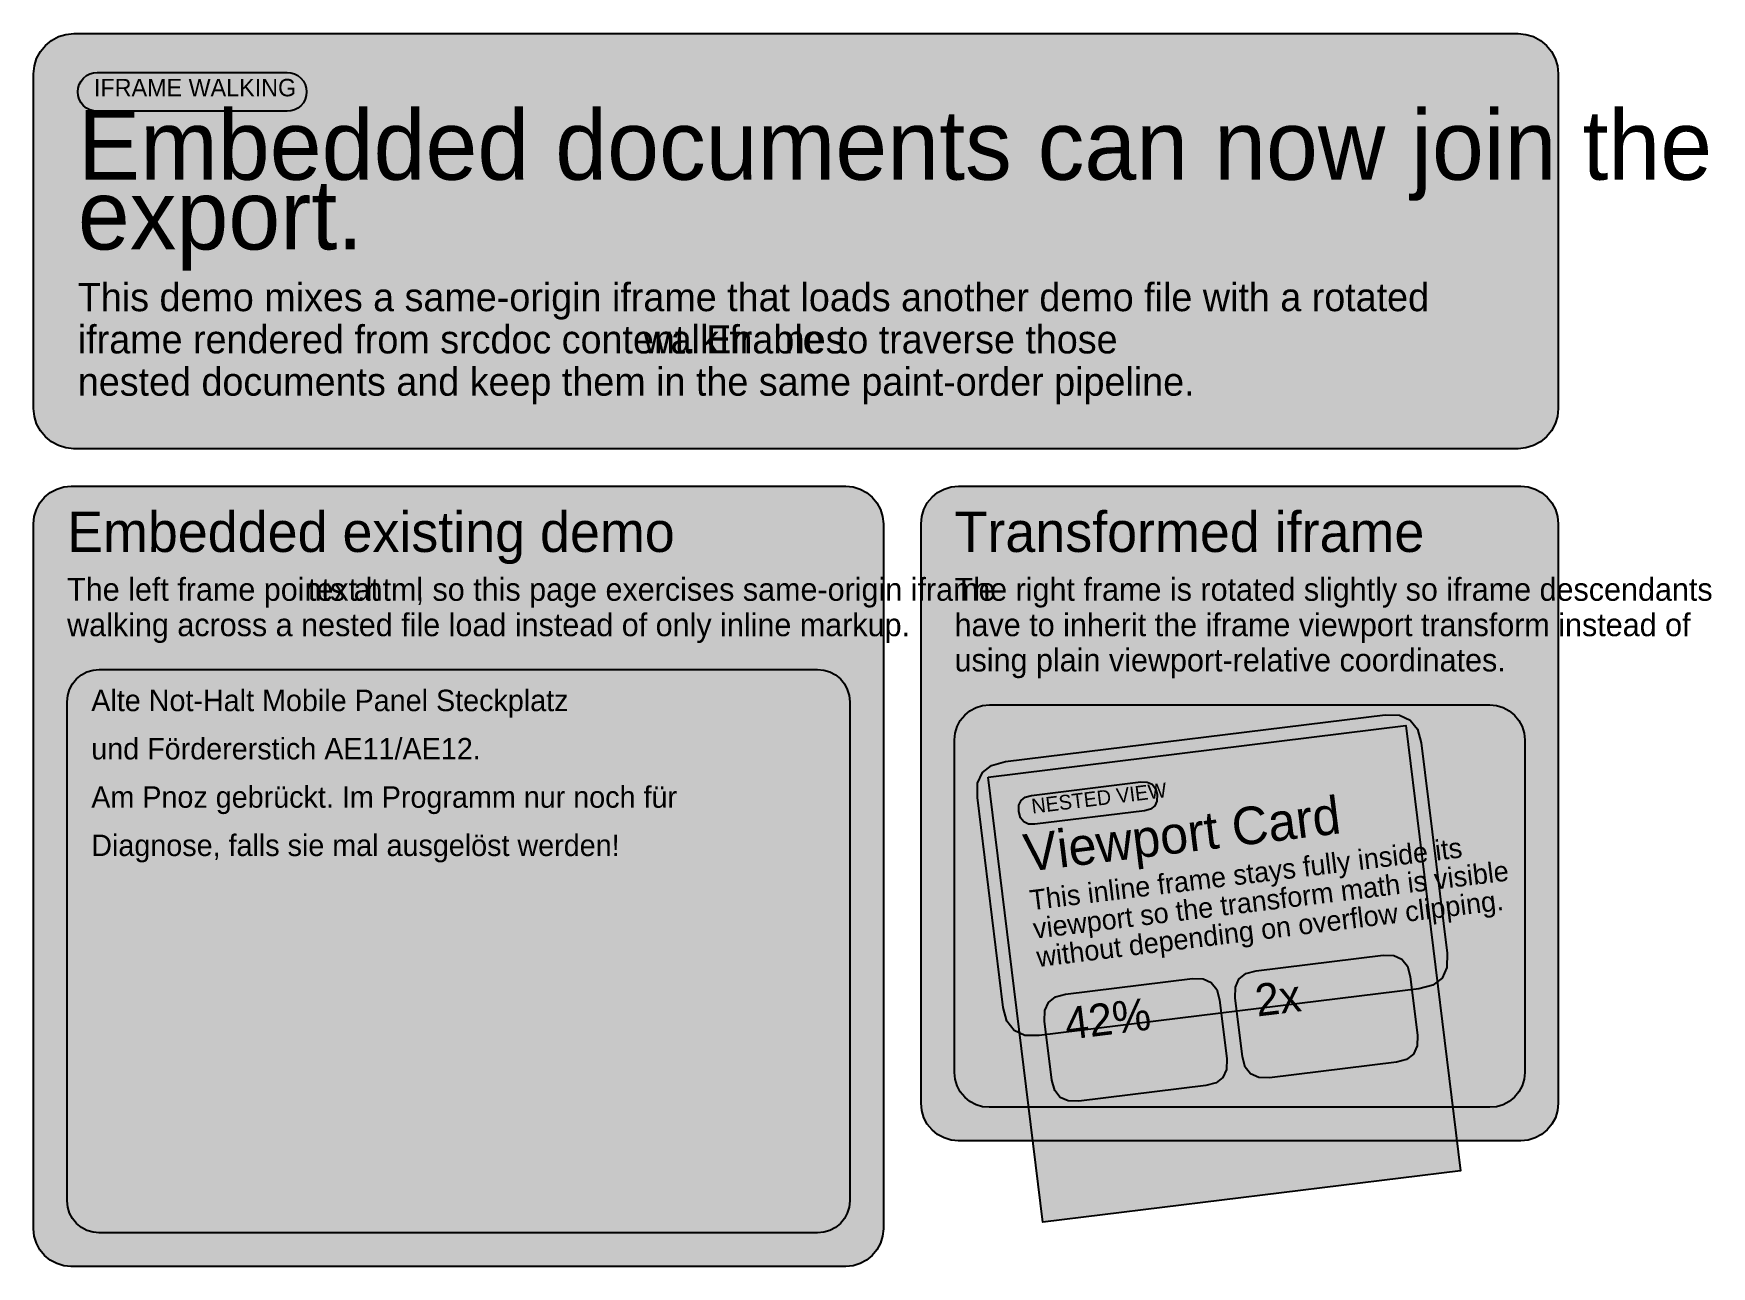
# Model space of a CAD drawing. Extents: x 42 to 1292, y 43 to 962.
import ezdxf

# ---------------------------------------------------------------- set-up
doc = ezdxf.new("R2010")
doc.units = 0

msp = doc.modelspace()

# ---------------------------------------------------------------- hatches: boundary and pattern name
at = {"true_color": 0xffffff}
for points in [[(72, 962), (1148, 962), (1148, 962), (1153.9, 961.4), (1159.5, 959.7), (1164.7, 956.9), (1169.2, 953.2), (1172.9, 948.7), (1175.7, 943.5), (1177.4, 937.9), (1178, 932), (1178, 682.5), (1178, 682.5), (1177.4, 676.6), (1175.7, 671), (1172.9, 665.8), (1169.2, 661.3), (1164.7, 657.6), (1159.5, 654.8), (1153.9, 653.1), (1148, 652.5), (72, 652.5), (72, 652.5), (66.1, 653.1), (60.5, 654.8), (55.3, 657.6), (50.8, 661.3), (47.1, 665.8), (44.3, 671), (42.6, 676.6), (42, 682.5), (42, 932), (42, 932), (42.6, 937.9), (44.3, 943.5), (47.1, 948.7), (50.8, 953.2), (55.3, 956.9), (60.5, 959.7), (66.1, 961.4), (72, 962)], [(70, 624.5), (647.2, 624.5), (647.2, 624.5), (652.6, 624), (657.9, 622.4), (662.7, 619.8), (666.9, 616.3), (670.4, 612.1), (673, 607.2), (674.6, 602), (675.2, 596.5), (675.2, 70.8), (675.2, 70.8), (674.6, 65.3), (673, 60.1), (670.4, 55.2), (666.9, 51), (662.7, 47.5), (657.9, 44.9), (652.6, 43.3), (647.2, 42.8), (70, 42.8), (70, 42.8), (64.5, 43.3), (59.3, 44.9), (54.4, 47.5), (50.2, 51), (46.7, 55.2), (44.1, 60.1), (42.5, 65.3), (42, 70.8), (42, 596.5), (42, 596.5), (42.5, 602), (44.1, 607.2), (46.7, 612.1), (50.2, 616.3), (54.4, 619.8), (59.3, 622.4), (64.5, 624), (70, 624.5)], [(731.2, 624.5), (1150, 624.5), (1150, 624.5), (1155.5, 624), (1160.7, 622.4), (1165.6, 619.8), (1169.8, 616.3), (1173.3, 612.1), (1175.9, 607.2), (1177.5, 602), (1178, 596.5), (1178, 164.5), (1178, 164.5), (1177.5, 159), (1175.9, 153.7), (1173.3, 148.9), (1169.8, 144.7), (1165.6, 141.2), (1160.7, 138.6), (1155.5, 137), (1150, 136.5), (731.2, 136.5), (731.2, 136.5), (725.7, 137), (720.4, 138.6), (715.6, 141.2), (711.4, 144.7), (707.9, 148.9), (705.3, 153.7), (703.7, 159), (703.2, 164.5), (703.2, 596.5), (703.2, 596.5), (703.7, 602), (705.3, 607.2), (707.9, 612.1), (711.4, 616.3), (715.6, 619.8), (720.4, 622.4), (725.7, 624), (731.2, 624.5)], [(91, 487.8), (626.2, 487.8), (626.2, 487.8), (630.8, 487.3), (635.3, 486), (639.5, 483.8), (643.1, 480.8), (646.1, 477.1), (648.3, 473), (649.7, 468.5), (650.2, 463.8), (650.2, 91.8), (650.2, 91.8), (649.7, 87.1), (648.3, 82.6), (646.1, 78.5), (643.1, 74.8), (639.5, 71.8), (635.3, 69.6), (630.8, 68.3), (626.2, 67.8), (91, 67.8), (91, 67.8), (86.3, 68.3), (81.8, 69.6), (77.7, 71.8), (74, 74.8), (71, 78.5), (68.8, 82.6), (67.5, 87.1), (67, 91.8), (67, 463.8), (67, 463.8), (67.5, 468.5), (68.8, 473), (71, 477.1), (74, 480.8), (77.7, 483.8), (81.8, 486), (86.3, 487.3), (91, 487.8)], [(745.2, 392.5), (745.4, 403.1), (748.9, 411.1), (755.8, 416.4), (766.1, 419.2), (1049.1, 454), (1059.8, 453.8), (1067.7, 450.2), (1073.1, 443.3), (1075.9, 433.1), (1095.1, 276.4), (1094.9, 265.8), (1091.4, 257.8), (1084.5, 252.5), (1074.2, 249.7), (791.2, 214.9), (780.5, 215.1), (772.6, 218.7), (767.2, 225.6), (764.4, 235.8)], [(937.3, 243.1), (937.4, 251.1), (940.1, 257.1), (945.3, 261.1), (953, 263.2), (1047.6, 274.8), (1055.5, 274.7), (1061.5, 272), (1065.6, 266.8), (1067.6, 259.1), (1073, 215.1), (1072.9, 207.2), (1070.2, 201.2), (1065, 197.1), (1057.4, 195), (962.8, 183.4), (954.8, 183.6), (948.8, 186.3), (944.8, 191.4), (942.7, 199.1)], [(795.3, 225.7), (795.4, 233.6), (798.1, 239.6), (803.3, 243.7), (810.9, 245.8), (905.6, 257.4), (913.5, 257.2), (919.5, 254.6), (923.5, 249.4), (925.6, 241.7), (931, 197.7), (930.9, 189.7), (928.2, 183.7), (923, 179.7), (915.3, 177.6), (820.7, 166), (812.8, 166.2), (806.8, 168.8), (802.8, 174), (800.7, 181.7)]]:
    msp.add_hatch(color=256, dxfattribs=at).paths.add_polyline_path(points, flags=0)
at = {"true_color": 0xf7d7c4}
msp.add_hatch(color=256, dxfattribs=at).paths.add_polyline_path([(89.5, 933), (230.9, 933), (230.9, 933), (233.8, 932.7), (236.5, 931.9), (239, 930.6), (241.2, 928.8), (243, 926.6), (244.3, 924), (245.2, 921.3), (245.4, 918.5), (245.4, 918.5), (245.4, 918.5), (245.2, 915.7), (244.3, 913), (243, 910.4), (241.2, 908.2), (239, 906.4), (236.5, 905.1), (233.8, 904.3), (230.9, 904), (89.5, 904), (89.5, 904), (86.7, 904.3), (84, 905.1), (81.4, 906.4), (79.2, 908.2), (77.4, 910.4), (76.1, 913), (75.3, 915.7), (75, 918.5), (75, 918.5), (75, 918.5), (75.3, 921.3), (76.1, 924), (77.4, 926.6), (79.2, 928.8), (81.4, 930.6), (84, 931.9), (86.7, 932.7), (89.5, 933)], flags=0)
at = {"true_color": 0xe8f1f8}
msp.add_hatch(color=256, dxfattribs=at).paths.add_polyline_path([(754.2, 461.5), (1127, 461.5), (1127, 461.5), (1132.1, 461), (1136.9, 459.5), (1141.4, 457.1), (1145.4, 453.8), (1148.6, 449.9), (1151, 445.4), (1152.5, 440.5), (1153, 435.5), (1153, 187.5), (1153, 187.5), (1152.5, 182.4), (1151, 177.5), (1148.6, 173), (1145.4, 169.1), (1141.4, 165.8), (1136.9, 163.4), (1132.1, 161.9), (1127, 161.5), (754.2, 161.5), (754.2, 161.5), (749.1, 161.9), (744.2, 163.4), (739.7, 165.8), (735.8, 169.1), (732.5, 173), (730.1, 177.5), (728.6, 182.4), (728.2, 187.5), (728.2, 435.5), (728.2, 435.5), (728.6, 440.5), (730.1, 445.4), (732.5, 449.9), (735.8, 453.8), (739.7, 457.1), (744.2, 459.5), (749.1, 461), (754.2, 461.5)], flags=0)
at = {"true_color": 0xfff8f0}
msp.add_hatch(color=256, dxfattribs=at).paths.add_polyline_path([(753.2, 407.7), (1064.4, 446), (1105.2, 114), (793.9, 75.8)], flags=0)
at = {"true_color": 0x24324a}
msp.add_hatch(color=256, dxfattribs=at).paths.add_polyline_path([(776.1, 381.9), (776.2, 386.7), (777.8, 390.3), (780.9, 392.7), (785.5, 393.9), (867.1, 404), (871.8, 403.9), (875.4, 402.3), (877.9, 399.2), (879.1, 394.6), (879.1, 394.6), (879, 389.8), (877.4, 386.2), (874.3, 383.8), (869.7, 382.6), (788.1, 372.5), (783.3, 372.6), (779.8, 374.2), (777.3, 377.3), (776.1, 381.9)], flags=0)

# ---------------------------------------------------------------- linework, layer by layer
at = {"true_color": 0x16213e}
for points in [[(72, 962), (1148, 962), (1148, 962), (1153.9, 961.4), (1159.5, 959.7), (1164.7, 956.9), (1169.2, 953.2), (1172.9, 948.7), (1175.7, 943.5), (1177.4, 937.9), (1178, 932), (1178, 682.5), (1178, 682.5), (1177.4, 676.6), (1175.7, 671), (1172.9, 665.8), (1169.2, 661.3), (1164.7, 657.6), (1159.5, 654.8), (1153.9, 653.1), (1148, 652.5), (72, 652.5), (72, 652.5), (66.1, 653.1), (60.5, 654.8), (55.3, 657.6), (50.8, 661.3), (47.1, 665.8), (44.3, 671), (42.6, 676.6), (42, 682.5), (42, 932), (42, 932), (42.6, 937.9), (44.3, 943.5), (47.1, 948.7), (50.8, 953.2), (55.3, 956.9), (60.5, 959.7), (66.1, 961.4), (72, 962)], [(70, 624.5), (647.2, 624.5), (647.2, 624.5), (652.6, 624), (657.9, 622.4), (662.7, 619.8), (666.9, 616.3), (670.4, 612.1), (673, 607.2), (674.6, 602), (675.2, 596.5), (675.2, 70.8), (675.2, 70.8), (674.6, 65.3), (673, 60.1), (670.4, 55.2), (666.9, 51), (662.7, 47.5), (657.9, 44.9), (652.6, 43.3), (647.2, 42.8), (70, 42.8), (70, 42.8), (64.5, 43.3), (59.3, 44.9), (54.4, 47.5), (50.2, 51), (46.7, 55.2), (44.1, 60.1), (42.5, 65.3), (42, 70.8), (42, 596.5), (42, 596.5), (42.5, 602), (44.1, 607.2), (46.7, 612.1), (50.2, 616.3), (54.4, 619.8), (59.3, 622.4), (64.5, 624), (70, 624.5)], [(731.2, 624.5), (1150, 624.5), (1150, 624.5), (1155.5, 624), (1160.7, 622.4), (1165.6, 619.8), (1169.8, 616.3), (1173.3, 612.1), (1175.9, 607.2), (1177.5, 602), (1178, 596.5), (1178, 164.5), (1178, 164.5), (1177.5, 159), (1175.9, 153.7), (1173.3, 148.9), (1169.8, 144.7), (1165.6, 141.2), (1160.7, 138.6), (1155.5, 137), (1150, 136.5), (731.2, 136.5), (731.2, 136.5), (725.7, 137), (720.4, 138.6), (715.6, 141.2), (711.4, 144.7), (707.9, 148.9), (705.3, 153.7), (703.7, 159), (703.2, 164.5), (703.2, 596.5), (703.2, 596.5), (703.7, 602), (705.3, 607.2), (707.9, 612.1), (711.4, 616.3), (715.6, 619.8), (720.4, 622.4), (725.7, 624), (731.2, 624.5)]]:
    msp.add_lwpolyline(points, close=True, dxfattribs=at)
at = {"true_color": 0xf7d7c4}
msp.add_lwpolyline([(89.5, 933), (230.9, 933), (230.9, 933), (233.8, 932.7), (236.5, 931.9), (239, 930.6), (241.2, 928.8), (243, 926.6), (244.3, 924), (245.2, 921.3), (245.4, 918.5), (245.4, 918.5), (245.4, 918.5), (245.2, 915.7), (244.3, 913), (243, 910.4), (241.2, 908.2), (239, 906.4), (236.5, 905.1), (233.8, 904.3), (230.9, 904), (89.5, 904), (89.5, 904), (86.7, 904.3), (84, 905.1), (81.4, 906.4), (79.2, 908.2), (77.4, 910.4), (76.1, 913), (75.3, 915.7), (75, 918.5), (75, 918.5), (75, 918.5), (75.3, 921.3), (76.1, 924), (77.4, 926.6), (79.2, 928.8), (81.4, 930.6), (84, 931.9), (86.7, 932.7), (89.5, 933)], close=True, dxfattribs=at)
at = {"true_color": 0x12263f}
for points in [[(91, 487.8), (626.2, 487.8), (626.2, 487.8), (630.8, 487.3), (635.3, 486), (639.5, 483.8), (643.1, 480.8), (646.1, 477.1), (648.3, 473), (649.7, 468.5), (650.2, 463.8), (650.2, 91.8), (650.2, 91.8), (649.7, 87.1), (648.3, 82.6), (646.1, 78.5), (643.1, 74.8), (639.5, 71.8), (635.3, 69.6), (630.8, 68.3), (626.2, 67.8), (91, 67.8), (91, 67.8), (86.3, 68.3), (81.8, 69.6), (77.7, 71.8), (74, 74.8), (71, 78.5), (68.8, 82.6), (67.5, 87.1), (67, 91.8), (67, 463.8), (67, 463.8), (67.5, 468.5), (68.8, 473), (71, 477.1), (74, 480.8), (77.7, 483.8), (81.8, 486), (86.3, 487.3), (91, 487.8)], [(745.2, 392.5), (745.4, 403.1), (748.9, 411.1), (755.8, 416.4), (766.1, 419.2), (1049.1, 454), (1059.8, 453.8), (1067.7, 450.2), (1073.1, 443.3), (1075.9, 433.1), (1095.1, 276.4), (1094.9, 265.8), (1091.4, 257.8), (1084.5, 252.5), (1074.2, 249.7), (791.2, 214.9), (780.5, 215.1), (772.6, 218.7), (767.2, 225.6), (764.4, 235.8)]]:
    msp.add_lwpolyline(points, close=True, dxfattribs=at)
at = {"true_color": 0xe8f1f8}
msp.add_lwpolyline([(754.2, 461.5), (1127, 461.5), (1127, 461.5), (1132.1, 461), (1136.9, 459.5), (1141.4, 457.1), (1145.4, 453.8), (1148.6, 449.9), (1151, 445.4), (1152.5, 440.5), (1153, 435.5), (1153, 187.5), (1153, 187.5), (1152.5, 182.4), (1151, 177.5), (1148.6, 173), (1145.4, 169.1), (1141.4, 165.8), (1136.9, 163.4), (1132.1, 161.9), (1127, 161.5), (754.2, 161.5), (754.2, 161.5), (749.1, 161.9), (744.2, 163.4), (739.7, 165.8), (735.8, 169.1), (732.5, 173), (730.1, 177.5), (728.6, 182.4), (728.2, 187.5), (728.2, 435.5), (728.2, 435.5), (728.6, 440.5), (730.1, 445.4), (732.5, 449.9), (735.8, 453.8), (739.7, 457.1), (744.2, 459.5), (749.1, 461), (754.2, 461.5)], close=True, dxfattribs=at)
at = {"true_color": 0xfff8f0}
msp.add_lwpolyline([(753.2, 407.7), (1064.4, 446), (1105.2, 114), (793.9, 75.8)], close=True, dxfattribs=at)
at = {"true_color": 0x24324a}
for points in [[(776.1, 381.9), (776.2, 386.7), (777.8, 390.3), (780.9, 392.7), (785.5, 393.9), (867.1, 404), (871.8, 403.9), (875.4, 402.3), (877.9, 399.2), (879.1, 394.6), (879.1, 394.6), (879, 389.8), (877.4, 386.2), (874.3, 383.8), (869.7, 382.6), (788.1, 372.5), (783.3, 372.6), (779.8, 374.2), (777.3, 377.3), (776.1, 381.9)], [(937.3, 243.1), (937.4, 251.1), (940.1, 257.1), (945.3, 261.1), (953, 263.2), (1047.6, 274.8), (1055.5, 274.7), (1061.5, 272), (1065.6, 266.8), (1067.6, 259.1), (1073, 215.1), (1072.9, 207.2), (1070.2, 201.2), (1065, 197.1), (1057.4, 195), (962.8, 183.4), (954.8, 183.6), (948.8, 186.3), (944.8, 191.4), (942.7, 199.1)], [(795.3, 225.7), (795.4, 233.6), (798.1, 239.6), (803.3, 243.7), (810.9, 245.8), (905.6, 257.4), (913.5, 257.2), (919.5, 254.6), (923.5, 249.4), (925.6, 241.7), (931, 197.7), (930.9, 189.7), (928.2, 183.7), (923, 179.7), (915.3, 177.6), (820.7, 166), (812.8, 166.2), (806.8, 168.8), (802.8, 174), (800.7, 181.7)]]:
    msp.add_lwpolyline(points, close=True, dxfattribs=at)

# ---------------------------------------------------------------- texts
at = {"true_color": 0xb85c38}
msp.add_text('IFRAME WALKING', height=13, dxfattribs=at).set_placement((87, 915.2))
at = {"true_color": 0x16213e}
for s, height, p in [('Embedded documents can now join the', 52, (75, 853)), ('export.', 52, (75, 801)), ('This demo mixes a same-origin iframe that loads another demo file with a rotated', 21, (75, 755)), ('iframe rendered from srcdoc content. Enable ', 21, (75, 723.5)), ('walkIframes', 21, (496.4, 723.5)), (' to traverse those', 21, (632.7, 723.5)), ('nested documents and keep them in the same paint-order pipeline.', 21, (75, 692)), ('Embedded existing demo', 30, (67, 575.5)), ('Transformed iframe', 30, (728.2, 575.5)), ('The left frame points at ', 17, (67, 539.1)), ('text.html', 17, (246.4, 539.1)), (', so this page exercises same-origin iframe', 17, (326.6, 539.1)), ('The right frame is rotated slightly so iframe descendants', 17, (728.2, 539.1)), ('walking across a nested file load instead of only inline markup.', 17, (67, 512.7)), ('have to inherit the iframe viewport transform instead of', 17, (728.2, 512.7)), ('using plain viewport-relative coordinates.', 17, (728.2, 486.4))]:
    msp.add_text(s, height=height, dxfattribs=at).set_placement(p)
at = {"true_color": 0x000000}
for s, p in [('Alte Not-Halt Mobile Panel Steckplatz', (85, 456.8)), ('und Fördererstich AE11/AE12.', (85, 420.8)), ('Am Pnoz gebrückt. Im Programm nur noch für', (85, 384.8)), ('Diagnose, falls sie mal ausgelöst werden!', (85, 348.8))]:
    msp.add_text(s, height=16, dxfattribs=at).set_placement(p)
at = {"true_color": 0xfff6eb}
msp.add_text('NESTED VIEW', height=11, rotation=7, dxfattribs=at).set_placement((786.2, 380.4))
at = {"true_color": 0x24324a}
for s, height, p in [('Viewport Card', 28, (781.6, 337)), ('This inline frame stays fully inside its', 15, (785.1, 308.3)), ('viewport so the transform math is visible', 15, (787.7, 287.1)), ('without depending on overflow clipping.', 15, (790.3, 266)), ('2x', 24, (953.8, 229.1)), ('42%', 24, (811.8, 211.7))]:
    msp.add_text(s, height=height, rotation=7, dxfattribs=at).set_placement(p)

doc.saveas('drawing.dxf')
